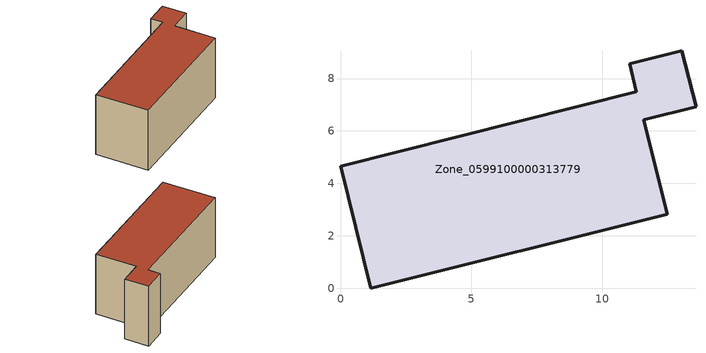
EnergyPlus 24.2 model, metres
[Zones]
Zone_0599100000313779
 floor ground (C_G): 11.29,7.49 11.04,8.56 13.03,9.06 13.57,6.93 11.57,6.43 12.47,2.83 1.16,0 0,4.65 z0
 wall outside (C_F): 1.16,0 12.47,2.83 11.57,6.43 13.57,6.93 13.03,9.06 11.04,8.56 11.29,7.49 0,4.65 1.16,0 z0:5.86
 roof outside (C_R): 11.29,7.49 0,4.65 1.16,0 12.47,2.83 11.57,6.43 13.57,6.93 13.03,9.06 11.04,8.56 z5.86
[BUILDING]
Pand.0599100000313779: North Axis=0; Terrain=City; Loads Convergence Tolerance Value=0.04; Temperature Convergence Tolerance Value=0.4; Solar Distribution=FullExterior; Maximum Number of Warmup Days=25; Minimum Number of Warmup Days=1
[Site:Location]
Rotterdam.The.Hague.AP_ZH_NLD Design_Conditions: Latitude=51.96; Longitude=4.45; Time Zone=1; Elevation=-4.5
[SITE:GROUNDTEMPERATURE:BUILDINGSURFACE]
18, 18, 18, 18, 18, 18, 18, 18, 18, 18, 18, 18
[MATERIAL] Thermal Absorptance=0.9; Solar Absorptance=0.7; Visible Absorptance=0.7
Name | Roughness | Thickness | Conductivity | Density | Specific Heat
G.TI.1992-2005 | MediumSmooth | 0.15 | 0.06 | 540 | 1210
F.TI.1992-2005 | Rough | 0.3 | 0.12 | 1920 | 840
R.TI.1992-2005 | MediumRough | 0.2 | 0.08 | 1500 | 1000
[CONSTRUCTION]
C_G: G.TI.1992-2005
C_F: F.TI.1992-2005
C_R: R.TI.1992-2005
[ZONE]
Zone_0599100000313779: Type=1; Multiplier=1; Ceiling Height=Autocalculate; Volume=Autocalculate; Floor Area=autocalculate; Part of Total Floor Area=Yes
[ZONEINFILTRATION:DESIGNFLOWRATE]
Infil_Zone_0599100000313779: Zone or ZoneList or Space or SpaceList=Zone_0599100000313779; Schedule=AlwaysOn; Design Flow Rate Calculation Method=Flow/Area; Flow Rate per Floor Area=0.0015; Constant Term Coefficient=1; Temperature Term Coefficient=0; Velocity Term Coefficient=0; Velocity Squared Term Coefficient=0
[HVACTEMPLATE:ZONE:IDEALLOADSAIRSYSTEM]
Zone_0599100000313779: Maximum Heating Supply Air Temperature=50; Minimum Cooling Supply Air Temperature=13; Maximum Heating Supply Air Humidity Ratio=0.0156; Minimum Cooling Supply Air Humidity Ratio=0.0077; Heating Limit=NoLimit; Cooling Limit=NoLimit; Dehumidification Control Type=ConstantSensibleHeatRatio; Cooling Sensible Heat Ratio=0.7; Dehumidification Setpoint=60; Humidification Control Type=None; Humidification Setpoint=30; Outdoor Air Method=None; Outdoor Air Flow Rate per Person=0.00944; Outdoor Air Flow Rate per Zone Floor Area=0; Outdoor Air Flow Rate per Zone=0; Demand Controlled Ventilation Type=None; Outdoor Air Economizer Type=NoEconomizer; Heat Recovery Type=None; Sensible Heat Recovery Effectiveness=0.7; Latent Heat Recovery Effectiveness=0.65
[ZONECONTROL:THERMOSTAT]
ThermostatControl_Zone_0599100000313779: Zone or ZoneList=Zone_0599100000313779; Control Type Schedule=DualSetpointControlType; Control 1=Thermostat_Zone_0599100000313779; Temperature Difference Between Cutout And Setpoint=0
[THERMOSTATSETPOINT:DUALSETPOINT]
Thermostat_Zone_0599100000313779: Heating Setpoint Temperature Schedule=HeatingSetpoint_Zone_0599100000313779; Cooling Setpoint Temperature Schedule=CoolingSetpoint_Zone_0599100000313779
[SCHEDULE:COMPACT]
HeatingSetpoint_Zone_0599100000313779: Through: 12/31, For: AllDays, Until: 24:00, 21
CoolingSetpoint_Zone_0599100000313779: Through: 12/31, For: AllDays, Until: 24:00, 24
DualSetpointControlType: Through: 12/31, For: AllDays, Until: 24:00, 4
AlwaysOn: Through: 12/31, For: AllDays, Until: 24:00, 1
